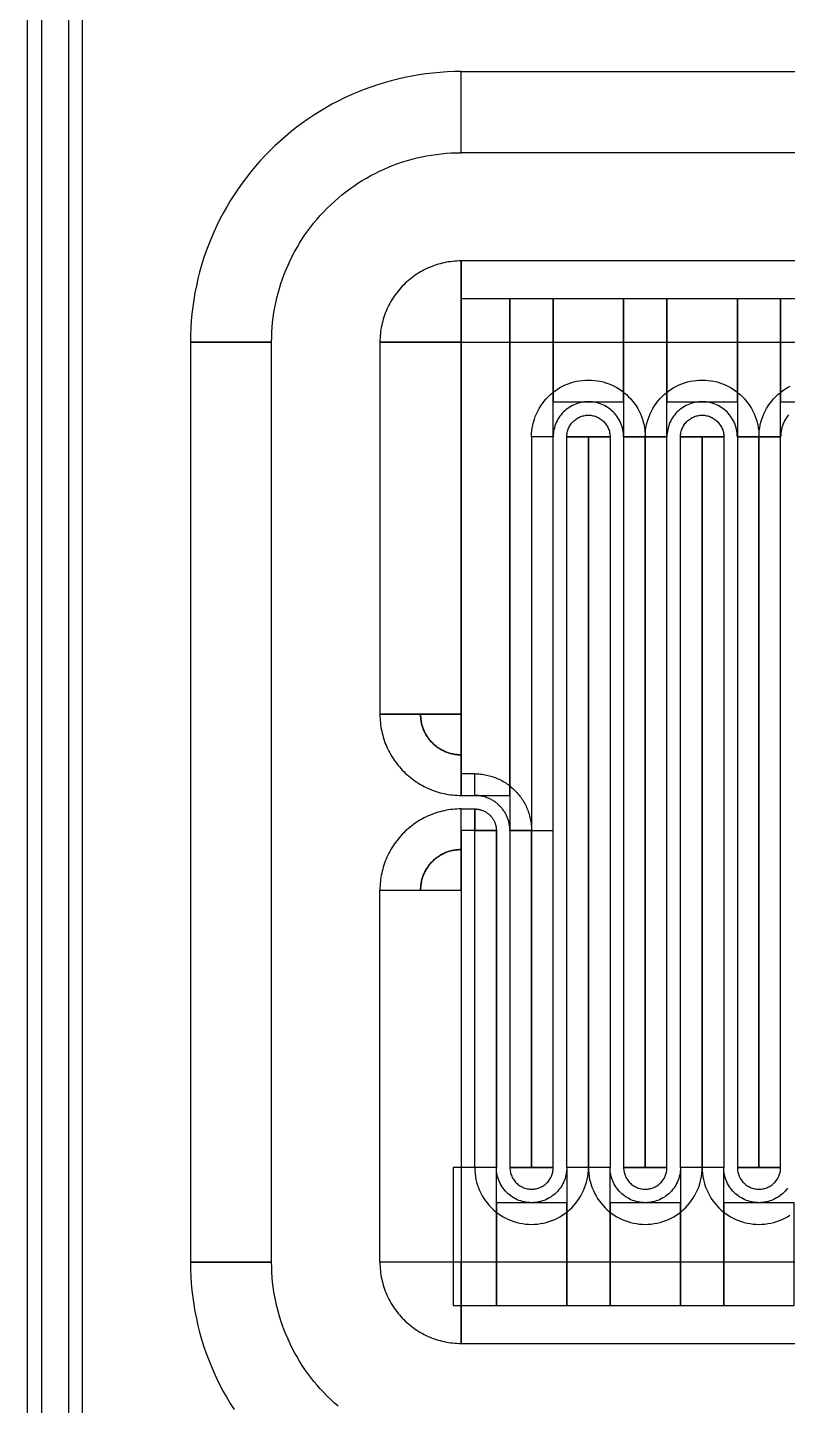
# Model space of a CAD drawing. Extents: x -21939 to 21943, y -23600 to 16600.
# Drawn here: x -14010 to -13730, y 5427 to 5936 of the extents above; entities that cross this region are included whole.
import ezdxf

# ---------------------------------------------------------------- set-up
doc = ezdxf.new("R2010")
doc.units = 0

# ---------------------------------------------------------------- blocks, each defined once
blk = doc.blocks.new('QTUNE1')
for points in [[(3295, 5400), (3295, 1200), (3289.86, 1200), (3289.86, 5400), (3295, 5400)], [(3305, 5400), (3305, 1200), (3310.14, 1200), (3310.14, 5400), (3305, 5400)], [(3450, 2220), (3447.38, 2219.97), (3444.77, 2219.86), (3442.15, 2219.69), (3439.55, 2219.45), (3436.95, 2219.14), (3434.36, 2218.77), (3431.78, 2218.33), (3429.21, 2217.81), (3426.66, 2217.24), (3424.12, 2216.59), (3421.6, 2215.88), (3419.1, 2215.11), (3416.62, 2214.26), (3414.16, 2213.36), (3411.73, 2212.39), (3409.33, 2211.35), (3406.95, 2210.26), (3404.6, 2209.1), (3402.28, 2207.88), (3400, 2206.6), (3397.75, 2205.26), (3395.54, 2203.87), (3393.36, 2202.41), (3391.22, 2200.9), (3389.12, 2199.34), (3387.07, 2197.71), (3385.06, 2196.04), (3383.09, 2194.31), (3381.16, 2192.54), (3379.29, 2190.71), (3377.46, 2188.84), (3375.69, 2186.91), (3373.96, 2184.94), (3372.29, 2182.93), (3370.66, 2180.88), (3369.1, 2178.78), (3367.59, 2176.64), (3366.13, 2174.46), (3364.74, 2172.25), (3363.4, 2170), (3362.12, 2167.72), (3360.9, 2165.4), (3359.74, 2163.05), (3358.65, 2160.67), (3357.61, 2158.27), (3356.64, 2155.84), (3355.74, 2153.38), (3354.89, 2150.9), (3354.12, 2148.4), (3353.41, 2145.88), (3352.76, 2143.34), (3352.19, 2140.79), (3351.67, 2138.22), (3351.23, 2135.64), (3350.86, 2133.05), (3350.55, 2130.45), (3350.31, 2127.85), (3350.14, 2125.23), (3350.03, 2122.62), (3350, 2120), (3380, 2120), (3380.02, 2121.83), (3380.1, 2123.66), (3380.22, 2125.49), (3380.38, 2127.32), (3380.6, 2129.14), (3380.86, 2130.95), (3381.17, 2132.76), (3381.53, 2134.55), (3381.93, 2136.34), (3382.39, 2138.12), (3382.88, 2139.88), (3383.43, 2141.63), (3384.02, 2143.37), (3384.65, 2145.09), (3385.33, 2146.79), (3386.05, 2148.47), (3386.82, 2150.14), (3387.63, 2151.78), (3388.48, 2153.4), (3389.38, 2155), (3390.32, 2156.57), (3391.29, 2158.12), (3392.31, 2159.65), (3393.37, 2161.14), (3394.47, 2162.61), (3395.6, 2164.05), (3396.77, 2165.46), (3397.98, 2166.84), (3399.22, 2168.18), (3400.5, 2169.5), (3401.82, 2170.78), (3403.16, 2172.02), (3404.54, 2173.23), (3405.95, 2174.4), (3407.39, 2175.53), (3408.86, 2176.63), (3410.35, 2177.69), (3411.88, 2178.71), (3413.43, 2179.68), (3415, 2180.62), (3416.6, 2181.52), (3418.22, 2182.37), (3419.86, 2183.18), (3421.53, 2183.95), (3423.21, 2184.67), (3424.91, 2185.35), (3426.63, 2185.98), (3428.37, 2186.57), (3430.12, 2187.12), (3431.88, 2187.61), (3433.66, 2188.07), (3435.45, 2188.47), (3437.24, 2188.83), (3439.05, 2189.14), (3440.86, 2189.4), (3442.68, 2189.62), (3444.51, 2189.78), (3446.34, 2189.9), (3448.17, 2189.98), (3450, 2190), (3450, 2220)], [(3788, 2190), (3450, 2190), (3450, 2220), (3788, 2220), (3788, 2190)], [(3450, 2150), (3449.21, 2149.99), (3448.43, 2149.96), (3447.65, 2149.91), (3446.86, 2149.84), (3446.08, 2149.74), (3445.31, 2149.63), (3444.53, 2149.5), (3443.76, 2149.34), (3443, 2149.17), (3442.24, 2148.98), (3441.48, 2148.76), (3440.73, 2148.53), (3439.99, 2148.28), (3439.25, 2148.01), (3438.52, 2147.72), (3437.8, 2147.41), (3437.08, 2147.08), (3436.38, 2146.73), (3435.69, 2146.36), (3435, 2145.98), (3434.33, 2145.58), (3433.66, 2145.16), (3433.01, 2144.72), (3432.37, 2144.27), (3431.74, 2143.8), (3431.12, 2143.31), (3430.52, 2142.81), (3429.93, 2142.29), (3429.35, 2141.76), (3428.79, 2141.21), (3428.24, 2140.65), (3427.71, 2140.07), (3427.19, 2139.48), (3426.69, 2138.88), (3426.2, 2138.26), (3425.73, 2137.63), (3425.28, 2136.99), (3424.84, 2136.34), (3424.42, 2135.67), (3424.02, 2135), (3423.64, 2134.31), (3423.27, 2133.62), (3422.92, 2132.92), (3422.59, 2132.2), (3422.28, 2131.48), (3421.99, 2130.75), (3421.72, 2130.01), (3421.47, 2129.27), (3421.24, 2128.52), (3421.02, 2127.76), (3420.83, 2127), (3420.66, 2126.24), (3420.5, 2125.47), (3420.37, 2124.69), (3420.26, 2123.92), (3420.16, 2123.14), (3420.09, 2122.35), (3420.04, 2121.57), (3420.01, 2120.79), (3420, 2120), (3450, 2120), (3450, 2120), (3450, 2120), (3450, 2120), (3450, 2120), (3450, 2120), (3450, 2120), (3450, 2120), (3450, 2120), (3450, 2120), (3450, 2120), (3450, 2120), (3450, 2120), (3450, 2120), (3450, 2120), (3450, 2120), (3450, 2120), (3450, 2120), (3450, 2120), (3450, 2120), (3450, 2120), (3450, 2120), (3450, 2120), (3450, 2120), (3450, 2120), (3450, 2120), (3450, 2120), (3450, 2120), (3450, 2120), (3450, 2120), (3450, 2120), (3450, 2120), (3450, 2120), (3450, 2120), (3450, 2120), (3450, 2120), (3450, 2120), (3450, 2120), (3450, 2120), (3450, 2120), (3450, 2120), (3450, 2120), (3450, 2120), (3450, 2120), (3450, 2120), (3450, 2120), (3450, 2120), (3450, 2120), (3450, 2120), (3450, 2120), (3450, 2120), (3450, 2120), (3450, 2120), (3450, 2120), (3450, 2120), (3450, 2120), (3450, 2120), (3450, 2120), (3450, 2120), (3450, 2120), (3450, 2120), (3450, 2150)], [(3788, 2150), (3450, 2150), (3450, 2120), (3788, 2120), (3788, 2150)], [(3468, 1952.5), (3468, 2136), (3450, 2136), (3450, 1952.5), (3468, 1952.5)], [(3484, 1939.5), (3484, 2136), (3468, 2136), (3468, 1939.5), (3484, 1939.5)], [(3484, 2098), (3510, 2098), (3510, 2136), (3484, 2136), (3484, 2098)], [(3510, 2085), (3526, 2085), (3526, 2136), (3510, 2136), (3510, 2085)], [(3526, 2098), (3552, 2098), (3552, 2136), (3526, 2136), (3526, 2098)], [(3552, 2085), (3568, 2085), (3568, 2136), (3552, 2136), (3552, 2085)], [(3568, 2098), (3594, 2098), (3594, 2136), (3568, 2136), (3568, 2098)], [(3350, 2120), (3350, 1780), (3380, 1780), (3380, 2120), (3350, 2120)], [(3420, 1982.5), (3450, 1982.5), (3450, 2120), (3420, 2120), (3420, 1982.5)], [(3476, 2085), (3476.03, 2086.1), (3476.12, 2087.2), (3476.26, 2088.29), (3476.46, 2089.37), (3476.72, 2090.44), (3477.03, 2091.49), (3477.39, 2092.53), (3477.82, 2093.54), (3478.29, 2094.53), (3478.81, 2095.5), (3479.39, 2096.44), (3480.01, 2097.34), (3480.68, 2098.22), (3481.39, 2099.05), (3482.15, 2099.85), (3482.95, 2100.61), (3483.78, 2101.32), (3484.66, 2101.99), (3485.56, 2102.61), (3486.5, 2103.19), (3487.47, 2103.71), (3488.46, 2104.18), (3489.47, 2104.61), (3490.51, 2104.97), (3491.56, 2105.28), (3492.63, 2105.54), (3493.71, 2105.74), (3494.8, 2105.88), (3495.9, 2105.97), (3497, 2106), (3498.1, 2105.97), (3499.2, 2105.88), (3500.29, 2105.74), (3501.37, 2105.54), (3502.44, 2105.28), (3503.49, 2104.97), (3504.53, 2104.61), (3505.54, 2104.18), (3506.53, 2103.71), (3507.5, 2103.19), (3508.44, 2102.61), (3509.34, 2101.99), (3510.22, 2101.32), (3511.05, 2100.61), (3511.85, 2099.85), (3512.61, 2099.05), (3513.32, 2098.22), (3513.99, 2097.34), (3514.61, 2096.44), (3515.19, 2095.5), (3515.71, 2094.53), (3516.18, 2093.54), (3516.61, 2092.53), (3516.97, 2091.49), (3517.28, 2090.44), (3517.54, 2089.37), (3517.74, 2088.29), (3517.88, 2087.2), (3517.97, 2086.1), (3518, 2085), (3510, 2085), (3509.98, 2085.68), (3509.93, 2086.36), (3509.84, 2087.03), (3509.72, 2087.7), (3509.56, 2088.36), (3509.36, 2089.02), (3509.14, 2089.66), (3508.88, 2090.29), (3508.58, 2090.9), (3508.26, 2091.5), (3507.9, 2092.08), (3507.52, 2092.64), (3507.1, 2093.18), (3506.66, 2093.7), (3506.19, 2094.19), (3505.7, 2094.66), (3505.18, 2095.1), (3504.64, 2095.52), (3504.08, 2095.9), (3503.5, 2096.26), (3502.9, 2096.58), (3502.29, 2096.88), (3501.66, 2097.14), (3501.02, 2097.36), (3500.36, 2097.56), (3499.7, 2097.72), (3499.03, 2097.84), (3498.36, 2097.93), (3497.68, 2097.98), (3497, 2098), (3496.32, 2097.98), (3495.64, 2097.93), (3494.97, 2097.84), (3494.3, 2097.72), (3493.64, 2097.56), (3492.98, 2097.36), (3492.34, 2097.14), (3491.71, 2096.88), (3491.1, 2096.58), (3490.5, 2096.26), (3489.92, 2095.9), (3489.36, 2095.52), (3488.82, 2095.1), (3488.3, 2094.66), (3487.81, 2094.19), (3487.34, 2093.7), (3486.9, 2093.18), (3486.48, 2092.64), (3486.1, 2092.08), (3485.74, 2091.5), (3485.42, 2090.9), (3485.12, 2090.29), (3484.86, 2089.66), (3484.64, 2089.02), (3484.44, 2088.36), (3484.28, 2087.7), (3484.16, 2087.03), (3484.07, 2086.36), (3484.02, 2085.68), (3484, 2085), (3476, 2085)], [(3518, 2085), (3518.03, 2086.1), (3518.12, 2087.2), (3518.26, 2088.29), (3518.46, 2089.37), (3518.72, 2090.44), (3519.03, 2091.49), (3519.39, 2092.53), (3519.82, 2093.54), (3520.29, 2094.53), (3520.81, 2095.5), (3521.39, 2096.44), (3522.01, 2097.34), (3522.68, 2098.22), (3523.39, 2099.05), (3524.15, 2099.85), (3524.95, 2100.61), (3525.78, 2101.32), (3526.66, 2101.99), (3527.56, 2102.61), (3528.5, 2103.19), (3529.47, 2103.71), (3530.46, 2104.18), (3531.47, 2104.61), (3532.51, 2104.97), (3533.56, 2105.28), (3534.63, 2105.54), (3535.71, 2105.74), (3536.8, 2105.88), (3537.9, 2105.97), (3539, 2106), (3540.1, 2105.97), (3541.2, 2105.88), (3542.29, 2105.74), (3543.37, 2105.54), (3544.44, 2105.28), (3545.49, 2104.97), (3546.53, 2104.61), (3547.54, 2104.18), (3548.53, 2103.71), (3549.5, 2103.19), (3550.44, 2102.61), (3551.34, 2101.99), (3552.22, 2101.32), (3553.05, 2100.61), (3553.85, 2099.85), (3554.61, 2099.05), (3555.32, 2098.22), (3555.99, 2097.34), (3556.61, 2096.44), (3557.19, 2095.5), (3557.71, 2094.53), (3558.18, 2093.54), (3558.61, 2092.53), (3558.97, 2091.49), (3559.28, 2090.44), (3559.54, 2089.37), (3559.74, 2088.29), (3559.88, 2087.2), (3559.97, 2086.1), (3560, 2085), (3552, 2085), (3551.98, 2085.68), (3551.93, 2086.36), (3551.84, 2087.03), (3551.72, 2087.7), (3551.56, 2088.36), (3551.36, 2089.02), (3551.14, 2089.66), (3550.88, 2090.29), (3550.58, 2090.9), (3550.26, 2091.5), (3549.9, 2092.08), (3549.52, 2092.64), (3549.1, 2093.18), (3548.66, 2093.7), (3548.19, 2094.19), (3547.7, 2094.66), (3547.18, 2095.1), (3546.64, 2095.52), (3546.08, 2095.9), (3545.5, 2096.26), (3544.9, 2096.58), (3544.29, 2096.88), (3543.66, 2097.14), (3543.02, 2097.36), (3542.36, 2097.56), (3541.7, 2097.72), (3541.03, 2097.84), (3540.36, 2097.93), (3539.68, 2097.98), (3539, 2098), (3538.32, 2097.98), (3537.64, 2097.93), (3536.97, 2097.84), (3536.3, 2097.72), (3535.64, 2097.56), (3534.98, 2097.36), (3534.34, 2097.14), (3533.71, 2096.88), (3533.1, 2096.58), (3532.5, 2096.26), (3531.92, 2095.9), (3531.36, 2095.52), (3530.82, 2095.1), (3530.3, 2094.66), (3529.81, 2094.19), (3529.34, 2093.7), (3528.9, 2093.18), (3528.48, 2092.64), (3528.1, 2092.08), (3527.74, 2091.5), (3527.42, 2090.9), (3527.12, 2090.29), (3526.86, 2089.66), (3526.64, 2089.02), (3526.44, 2088.36), (3526.28, 2087.7), (3526.16, 2087.03), (3526.07, 2086.36), (3526.02, 2085.68), (3526, 2085), (3518, 2085)], [(3560, 2085), (3560.03, 2086.1), (3560.12, 2087.2), (3560.26, 2088.29), (3560.46, 2089.37), (3560.72, 2090.44), (3561.03, 2091.49), (3561.39, 2092.53), (3561.82, 2093.54), (3562.29, 2094.53), (3562.81, 2095.5), (3563.39, 2096.44), (3564.01, 2097.34), (3564.68, 2098.22), (3565.39, 2099.05), (3566.15, 2099.85), (3566.95, 2100.61), (3567.78, 2101.32), (3568.66, 2101.99), (3569.56, 2102.61), (3570.5, 2103.19), (3571.47, 2103.71)], [(3570.9, 2093.18), (3570.48, 2092.64), (3570.1, 2092.08), (3569.74, 2091.5), (3569.42, 2090.9), (3569.12, 2090.29), (3568.86, 2089.66), (3568.64, 2089.02), (3568.44, 2088.36), (3568.28, 2087.7), (3568.16, 2087.03), (3568.07, 2086.36), (3568.02, 2085.68), (3568, 2085), (3560, 2085)], [(3489, 2085), (3489.01, 2085.42), (3489.04, 2085.84), (3489.1, 2086.25), (3489.17, 2086.66), (3489.27, 2087.07), (3489.39, 2087.47), (3489.53, 2087.87), (3489.69, 2088.25), (3489.87, 2088.63), (3490.07, 2089), (3490.29, 2089.36), (3490.53, 2089.7), (3490.78, 2090.03), (3491.05, 2090.35), (3491.34, 2090.66), (3491.65, 2090.95), (3491.97, 2091.22), (3492.3, 2091.47), (3492.64, 2091.71), (3493, 2091.93), (3493.37, 2092.13), (3493.75, 2092.31), (3494.13, 2092.47), (3494.53, 2092.61), (3494.93, 2092.73), (3495.34, 2092.83), (3495.75, 2092.9), (3496.16, 2092.96), (3496.58, 2092.99), (3497, 2093), (3497.42, 2092.99), (3497.84, 2092.96), (3498.25, 2092.9), (3498.66, 2092.83), (3499.07, 2092.73), (3499.47, 2092.61), (3499.87, 2092.47), (3500.25, 2092.31), (3500.63, 2092.13), (3501, 2091.93), (3501.36, 2091.71), (3501.7, 2091.47), (3502.03, 2091.22), (3502.35, 2090.95), (3502.66, 2090.66), (3502.95, 2090.35), (3503.22, 2090.03), (3503.47, 2089.7), (3503.71, 2089.36), (3503.93, 2089), (3504.13, 2088.63), (3504.31, 2088.25), (3504.47, 2087.87), (3504.61, 2087.47), (3504.73, 2087.07), (3504.83, 2086.66), (3504.9, 2086.25), (3504.96, 2085.84), (3504.99, 2085.42), (3505, 2085), (3497, 2085), (3497, 2085), (3497, 2085), (3497, 2085), (3497, 2085), (3497, 2085), (3497, 2085), (3497, 2085), (3497, 2085), (3497, 2085), (3497, 2085), (3497, 2085), (3497, 2085), (3497, 2085), (3497, 2085), (3497, 2085), (3497, 2085), (3497, 2085), (3497, 2085), (3497, 2085), (3497, 2085), (3497, 2085), (3497, 2085), (3497, 2085), (3497, 2085), (3497, 2085), (3497, 2085), (3497, 2085), (3497, 2085), (3497, 2085), (3497, 2085), (3497, 2085), (3497, 2085), (3497, 2085), (3497, 2085), (3497, 2085), (3497, 2085), (3497, 2085), (3497, 2085), (3497, 2085), (3497, 2085), (3497, 2085), (3497, 2085), (3497, 2085), (3497, 2085), (3497, 2085), (3497, 2085), (3497, 2085), (3497, 2085), (3497, 2085), (3497, 2085), (3497, 2085), (3497, 2085), (3497, 2085), (3497, 2085), (3497, 2085), (3497, 2085), (3497, 2085), (3497, 2085), (3497, 2085), (3497, 2085), (3489, 2085)], [(3531, 2085), (3531.01, 2085.42), (3531.04, 2085.84), (3531.1, 2086.25), (3531.17, 2086.66), (3531.27, 2087.07), (3531.39, 2087.47), (3531.53, 2087.87), (3531.69, 2088.25), (3531.87, 2088.63), (3532.07, 2089), (3532.29, 2089.36), (3532.53, 2089.7), (3532.78, 2090.03), (3533.05, 2090.35), (3533.34, 2090.66), (3533.65, 2090.95), (3533.97, 2091.22), (3534.3, 2091.47), (3534.64, 2091.71), (3535, 2091.93), (3535.37, 2092.13), (3535.75, 2092.31), (3536.13, 2092.47), (3536.53, 2092.61), (3536.93, 2092.73), (3537.34, 2092.83), (3537.75, 2092.9), (3538.16, 2092.96), (3538.58, 2092.99), (3539, 2093), (3539.42, 2092.99), (3539.84, 2092.96), (3540.25, 2092.9), (3540.66, 2092.83), (3541.07, 2092.73), (3541.47, 2092.61), (3541.87, 2092.47), (3542.25, 2092.31), (3542.63, 2092.13), (3543, 2091.93), (3543.36, 2091.71), (3543.7, 2091.47), (3544.03, 2091.22), (3544.35, 2090.95), (3544.66, 2090.66), (3544.95, 2090.35), (3545.22, 2090.03), (3545.47, 2089.7), (3545.71, 2089.36), (3545.93, 2089), (3546.13, 2088.63), (3546.31, 2088.25), (3546.47, 2087.87), (3546.61, 2087.47), (3546.73, 2087.07), (3546.83, 2086.66), (3546.9, 2086.25), (3546.96, 2085.84), (3546.99, 2085.42), (3547, 2085), (3539, 2085), (3539, 2085), (3539, 2085), (3539, 2085), (3539, 2085), (3539, 2085), (3539, 2085), (3539, 2085), (3539, 2085), (3539, 2085), (3539, 2085), (3539, 2085), (3539, 2085), (3539, 2085), (3539, 2085), (3539, 2085), (3539, 2085), (3539, 2085), (3539, 2085), (3539, 2085), (3539, 2085), (3539, 2085), (3539, 2085), (3539, 2085), (3539, 2085), (3539, 2085), (3539, 2085), (3539, 2085), (3539, 2085), (3539, 2085), (3539, 2085), (3539, 2085), (3539, 2085), (3539, 2085), (3539, 2085), (3539, 2085), (3539, 2085), (3539, 2085), (3539, 2085), (3539, 2085), (3539, 2085), (3539, 2085), (3539, 2085), (3539, 2085), (3539, 2085), (3539, 2085), (3539, 2085), (3539, 2085), (3539, 2085), (3539, 2085), (3539, 2085), (3539, 2085), (3539, 2085), (3539, 2085), (3539, 2085), (3539, 2085), (3539, 2085), (3539, 2085), (3539, 2085), (3539, 2085), (3539, 2085), (3531, 2085)], [(3484, 1815), (3484, 2085), (3476, 2085), (3476, 1815), (3484, 1815)], [(3489, 1815), (3489, 2085), (3497, 2085), (3497, 1815), (3489, 1815)], [(3505, 2085), (3505, 1815), (3497, 1815), (3497, 2085), (3505, 2085)], [(3510, 2085), (3510, 1815), (3518, 1815), (3518, 2085), (3510, 2085)], [(3526, 1815), (3526, 2085), (3518, 2085), (3518, 1815), (3526, 1815)], [(3531, 1815), (3531, 2085), (3539, 2085), (3539, 1815), (3531, 1815)], [(3547, 2085), (3547, 1815), (3539, 1815), (3539, 2085), (3547, 2085)], [(3552, 2085), (3552, 1815), (3560, 1815), (3560, 2085), (3552, 2085)], [(3568, 1815), (3568, 2085), (3560, 2085), (3560, 1815), (3568, 1815)], [(3420, 1982.5), (3420.01, 1981.71), (3420.04, 1980.93), (3420.09, 1980.15), (3420.16, 1979.36), (3420.26, 1978.58), (3420.37, 1977.81), (3420.5, 1977.03), (3420.66, 1976.26), (3420.83, 1975.5), (3421.02, 1974.74), (3421.24, 1973.98), (3421.47, 1973.23), (3421.72, 1972.49), (3421.99, 1971.75), (3422.28, 1971.02), (3422.59, 1970.3), (3422.92, 1969.58), (3423.27, 1968.88), (3423.64, 1968.19), (3424.02, 1967.5), (3424.42, 1966.83), (3424.84, 1966.16), (3425.28, 1965.51), (3425.73, 1964.87), (3426.2, 1964.24), (3426.69, 1963.62), (3427.19, 1963.02), (3427.71, 1962.43), (3428.24, 1961.85), (3428.79, 1961.29), (3429.35, 1960.74), (3429.93, 1960.21), (3430.52, 1959.69), (3431.12, 1959.19), (3431.74, 1958.7), (3432.37, 1958.23), (3433.01, 1957.78), (3433.66, 1957.34), (3434.33, 1956.92), (3435, 1956.52), (3435.69, 1956.14), (3436.38, 1955.77), (3437.08, 1955.42), (3437.8, 1955.09), (3438.52, 1954.78), (3439.25, 1954.49), (3439.99, 1954.22), (3440.73, 1953.97), (3441.48, 1953.74), (3442.24, 1953.52), (3443, 1953.33), (3443.76, 1953.16), (3444.53, 1953), (3445.31, 1952.87), (3446.08, 1952.76), (3446.86, 1952.66), (3447.65, 1952.59), (3448.43, 1952.54), (3449.21, 1952.51), (3450, 1952.5), (3450, 1967.5), (3449.61, 1967.51), (3449.21, 1967.52), (3448.82, 1967.55), (3448.43, 1967.58), (3448.04, 1967.63), (3447.65, 1967.68), (3447.27, 1967.75), (3446.88, 1967.83), (3446.5, 1967.91), (3446.12, 1968.01), (3445.74, 1968.12), (3445.36, 1968.23), (3444.99, 1968.36), (3444.62, 1968.5), (3444.26, 1968.64), (3443.9, 1968.8), (3443.54, 1968.96), (3443.19, 1969.13), (3442.84, 1969.32), (3442.5, 1969.51), (3442.16, 1969.71), (3441.83, 1969.92), (3441.5, 1970.14), (3441.18, 1970.36), (3440.87, 1970.6), (3440.56, 1970.84), (3440.26, 1971.09), (3439.96, 1971.35), (3439.67, 1971.62), (3439.39, 1971.89), (3439.12, 1972.17), (3438.85, 1972.46), (3438.59, 1972.76), (3438.34, 1973.06), (3438.1, 1973.37), (3437.86, 1973.68), (3437.64, 1974), (3437.42, 1974.33), (3437.21, 1974.66), (3437.01, 1975), (3436.82, 1975.34), (3436.63, 1975.69), (3436.46, 1976.04), (3436.3, 1976.4), (3436.14, 1976.76), (3436, 1977.12), (3435.86, 1977.49), (3435.73, 1977.86), (3435.62, 1978.24), (3435.51, 1978.62), (3435.41, 1979), (3435.33, 1979.38), (3435.25, 1979.77), (3435.18, 1980.15), (3435.13, 1980.54), (3435.08, 1980.93), (3435.05, 1981.32), (3435.02, 1981.71), (3435.01, 1982.11), (3435, 1982.5), (3420, 1982.5)], [(3435, 1982.5), (3435.01, 1982.11), (3435.02, 1981.71), (3435.05, 1981.32), (3435.08, 1980.93), (3435.13, 1980.54), (3435.18, 1980.15), (3435.25, 1979.77), (3435.33, 1979.38), (3435.41, 1979), (3435.51, 1978.62), (3435.62, 1978.24), (3435.73, 1977.86), (3435.86, 1977.49), (3436, 1977.12), (3436.14, 1976.76), (3436.3, 1976.4), (3436.46, 1976.04), (3436.63, 1975.69), (3436.82, 1975.34), (3437.01, 1975), (3437.21, 1974.66), (3437.42, 1974.33), (3437.64, 1974), (3437.86, 1973.68), (3438.1, 1973.37), (3438.34, 1973.06), (3438.59, 1972.76), (3438.85, 1972.46), (3439.12, 1972.17), (3439.39, 1971.89), (3439.67, 1971.62), (3439.96, 1971.35), (3440.26, 1971.09), (3440.56, 1970.84), (3440.87, 1970.6), (3441.18, 1970.36), (3441.5, 1970.14), (3441.83, 1969.92), (3442.16, 1969.71), (3442.5, 1969.51), (3442.84, 1969.32), (3443.19, 1969.13), (3443.54, 1968.96), (3443.9, 1968.8), (3444.26, 1968.64), (3444.62, 1968.5), (3444.99, 1968.36), (3445.36, 1968.23), (3445.74, 1968.12), (3446.12, 1968.01), (3446.5, 1967.91), (3446.88, 1967.83), (3447.27, 1967.75), (3447.65, 1967.68), (3448.04, 1967.63), (3448.43, 1967.58), (3448.82, 1967.55), (3449.21, 1967.52), (3449.61, 1967.51), (3450, 1967.5), (3450, 1982.5), (3450, 1982.5), (3450, 1982.5), (3450, 1982.5), (3450, 1982.5), (3450, 1982.5), (3450, 1982.5), (3450, 1982.5), (3450, 1982.5), (3450, 1982.5), (3450, 1982.5), (3450, 1982.5), (3450, 1982.5), (3450, 1982.5), (3450, 1982.5), (3450, 1982.5), (3450, 1982.5), (3450, 1982.5), (3450, 1982.5), (3450, 1982.5), (3450, 1982.5), (3450, 1982.5), (3450, 1982.5), (3450, 1982.5), (3450, 1982.5), (3450, 1982.5), (3450, 1982.5), (3450, 1982.5), (3450, 1982.5), (3450, 1982.5), (3450, 1982.5), (3450, 1982.5), (3450, 1982.5), (3450, 1982.5), (3450, 1982.5), (3450, 1982.5), (3450, 1982.5), (3450, 1982.5), (3450, 1982.5), (3450, 1982.5), (3450, 1982.5), (3450, 1982.5), (3450, 1982.5), (3450, 1982.5), (3450, 1982.5), (3450, 1982.5), (3450, 1982.5), (3450, 1982.5), (3450, 1982.5), (3450, 1982.5), (3450, 1982.5), (3450, 1982.5), (3450, 1982.5), (3450, 1982.5), (3450, 1982.5), (3450, 1982.5), (3450, 1982.5), (3450, 1982.5), (3450, 1982.5), (3450, 1982.5), (3450, 1982.5), (3435, 1982.5)], [(3450, 1952.5), (3455, 1952.5), (3455, 1960.5), (3450, 1960.5), (3450, 1952.5)], [(3455, 1960.5), (3455.55, 1960.49), (3456.1, 1960.47), (3456.65, 1960.44), (3457.2, 1960.38), (3457.74, 1960.32), (3458.29, 1960.24), (3458.83, 1960.15), (3459.37, 1960.04), (3459.9, 1959.92), (3460.44, 1959.78), (3460.96, 1959.64), (3461.49, 1959.47), (3462.01, 1959.3), (3462.53, 1959.11), (3463.04, 1958.9), (3463.54, 1958.68), (3464.04, 1958.45), (3464.53, 1958.21), (3465.02, 1957.96), (3465.5, 1957.69), (3465.97, 1957.41), (3466.44, 1957.11), (3466.89, 1956.81), (3467.34, 1956.49), (3467.78, 1956.16), (3468.22, 1955.82), (3468.64, 1955.47), (3469.05, 1955.11), (3469.46, 1954.73), (3469.85, 1954.35), (3470.23, 1953.96), (3470.61, 1953.55), (3470.97, 1953.14), (3471.32, 1952.72), (3471.66, 1952.28), (3471.99, 1951.84), (3472.31, 1951.39), (3472.61, 1950.94), (3472.91, 1950.47), (3473.19, 1950), (3473.46, 1949.52), (3473.71, 1949.03), (3473.95, 1948.54), (3474.18, 1948.04), (3474.4, 1947.54), (3474.61, 1947.03), (3474.8, 1946.51), (3474.97, 1945.99), (3475.14, 1945.46), (3475.28, 1944.94), (3475.42, 1944.4), (3475.54, 1943.87), (3475.65, 1943.33), (3475.74, 1942.79), (3475.82, 1942.24), (3475.88, 1941.7), (3475.94, 1941.15), (3475.97, 1940.6), (3475.99, 1940.05), (3476, 1939.5), (3468, 1939.5), (3468, 1939.84), (3467.98, 1940.18), (3467.96, 1940.52), (3467.93, 1940.86), (3467.89, 1941.2), (3467.84, 1941.53), (3467.78, 1941.87), (3467.72, 1942.2), (3467.64, 1942.53), (3467.56, 1942.86), (3467.46, 1943.19), (3467.36, 1943.52), (3467.25, 1943.84), (3467.14, 1944.16), (3467.01, 1944.47), (3466.88, 1944.79), (3466.73, 1945.1), (3466.58, 1945.4), (3466.42, 1945.7), (3466.26, 1946), (3466.08, 1946.29), (3465.9, 1946.58), (3465.71, 1946.86), (3465.52, 1947.14), (3465.31, 1947.41), (3465.1, 1947.68), (3464.89, 1947.94), (3464.66, 1948.2), (3464.43, 1948.45), (3464.19, 1948.69), (3463.95, 1948.93), (3463.7, 1949.16), (3463.44, 1949.39), (3463.18, 1949.6), (3462.91, 1949.81), (3462.64, 1950.02), (3462.36, 1950.21), (3462.08, 1950.4), (3461.79, 1950.58), (3461.5, 1950.76), (3461.2, 1950.92), (3460.9, 1951.08), (3460.6, 1951.23), (3460.29, 1951.38), (3459.97, 1951.51), (3459.66, 1951.64), (3459.34, 1951.75), (3459.02, 1951.86), (3458.69, 1951.96), (3458.36, 1952.06), (3458.03, 1952.14), (3457.7, 1952.22), (3457.37, 1952.28), (3457.03, 1952.34), (3456.7, 1952.39), (3456.36, 1952.43), (3456.02, 1952.46), (3455.68, 1952.48), (3455.34, 1952.5), (3455, 1952.5), (3455, 1960.5)], [(3450, 1947.5), (3449.21, 1947.49), (3448.43, 1947.46), (3447.65, 1947.41), (3446.86, 1947.34), (3446.08, 1947.24), (3445.31, 1947.13), (3444.53, 1947), (3443.76, 1946.84), (3443, 1946.67), (3442.24, 1946.48), (3441.48, 1946.26), (3440.73, 1946.03), (3439.99, 1945.78), (3439.25, 1945.51), (3438.52, 1945.22), (3437.8, 1944.91), (3437.08, 1944.58), (3436.38, 1944.23), (3435.69, 1943.86), (3435, 1943.48), (3434.33, 1943.08), (3433.66, 1942.66), (3433.01, 1942.22), (3432.37, 1941.77), (3431.74, 1941.3), (3431.12, 1940.81), (3430.52, 1940.31), (3429.93, 1939.79), (3429.35, 1939.26), (3428.79, 1938.71), (3428.24, 1938.15), (3427.71, 1937.57), (3427.19, 1936.98), (3426.69, 1936.38), (3426.2, 1935.76), (3425.73, 1935.13), (3425.28, 1934.49), (3424.84, 1933.84), (3424.42, 1933.17), (3424.02, 1932.5), (3423.64, 1931.81), (3423.27, 1931.12), (3422.92, 1930.42), (3422.59, 1929.7), (3422.28, 1928.98), (3421.99, 1928.25), (3421.72, 1927.51), (3421.47, 1926.77), (3421.24, 1926.02), (3421.02, 1925.26), (3420.83, 1924.5), (3420.66, 1923.74), (3420.5, 1922.97), (3420.37, 1922.19), (3420.26, 1921.42), (3420.16, 1920.64), (3420.09, 1919.85), (3420.04, 1919.07), (3420.01, 1918.29), (3420, 1917.5), (3435, 1917.5), (3435.01, 1917.89), (3435.02, 1918.29), (3435.05, 1918.68), (3435.08, 1919.07), (3435.13, 1919.46), (3435.18, 1919.85), (3435.25, 1920.23), (3435.33, 1920.62), (3435.41, 1921), (3435.51, 1921.38), (3435.62, 1921.76), (3435.73, 1922.14), (3435.86, 1922.51), (3436, 1922.88), (3436.14, 1923.24), (3436.3, 1923.6), (3436.46, 1923.96), (3436.63, 1924.31), (3436.82, 1924.66), (3437.01, 1925), (3437.21, 1925.34), (3437.42, 1925.67), (3437.64, 1926), (3437.86, 1926.32), (3438.1, 1926.63), (3438.34, 1926.94), (3438.59, 1927.24), (3438.85, 1927.54), (3439.12, 1927.83), (3439.39, 1928.11), (3439.67, 1928.38), (3439.96, 1928.65), (3440.26, 1928.91), (3440.56, 1929.16), (3440.87, 1929.4), (3441.18, 1929.64), (3441.5, 1929.86), (3441.83, 1930.08), (3442.16, 1930.29), (3442.5, 1930.49), (3442.84, 1930.68), (3443.19, 1930.87), (3443.54, 1931.04), (3443.9, 1931.2), (3444.26, 1931.36), (3444.62, 1931.5), (3444.99, 1931.64), (3445.36, 1931.77), (3445.74, 1931.88), (3446.12, 1931.99), (3446.5, 1932.09), (3446.88, 1932.17), (3447.27, 1932.25), (3447.65, 1932.32), (3448.04, 1932.37), (3448.43, 1932.42), (3448.82, 1932.45), (3449.21, 1932.48), (3449.61, 1932.49), (3450, 1932.5), (3450, 1947.5)], [(3450, 1947.5), (3455, 1947.5), (3455, 1939.5), (3450, 1939.5), (3450, 1947.5)], [(3455, 1947.5), (3455.21, 1947.5), (3455.42, 1947.49), (3455.63, 1947.48), (3455.84, 1947.46), (3456.04, 1947.43), (3456.25, 1947.4), (3456.46, 1947.37), (3456.66, 1947.33), (3456.87, 1947.28), (3457.07, 1947.23), (3457.27, 1947.17), (3457.47, 1947.11), (3457.67, 1947.04), (3457.87, 1946.97), (3458.06, 1946.89), (3458.25, 1946.81), (3458.44, 1946.72), (3458.63, 1946.63), (3458.82, 1946.53), (3459, 1946.43), (3459.18, 1946.32), (3459.36, 1946.21), (3459.53, 1946.09), (3459.7, 1945.97), (3459.87, 1945.85), (3460.03, 1945.72), (3460.2, 1945.58), (3460.35, 1945.45), (3460.51, 1945.3), (3460.66, 1945.16), (3460.8, 1945.01), (3460.95, 1944.85), (3461.08, 1944.7), (3461.22, 1944.53), (3461.35, 1944.37), (3461.47, 1944.2), (3461.59, 1944.03), (3461.71, 1943.86), (3461.82, 1943.68), (3461.93, 1943.5), (3462.03, 1943.32), (3462.13, 1943.13), (3462.22, 1942.94), (3462.31, 1942.75), (3462.39, 1942.56), (3462.47, 1942.37), (3462.54, 1942.17), (3462.61, 1941.97), (3462.67, 1941.77), (3462.73, 1941.57), (3462.78, 1941.37), (3462.83, 1941.16), (3462.87, 1940.96), (3462.9, 1940.75), (3462.93, 1940.54), (3462.96, 1940.34), (3462.98, 1940.13), (3462.99, 1939.92), (3463, 1939.71), (3463, 1939.5), (3455, 1939.5), (3455, 1939.5), (3455, 1939.5), (3455, 1939.5), (3455, 1939.5), (3455, 1939.5), (3455, 1939.5), (3455, 1939.5), (3455, 1939.5), (3455, 1939.5), (3455, 1939.5), (3455, 1939.5), (3455, 1939.5), (3455, 1939.5), (3455, 1939.5), (3455, 1939.5), (3455, 1939.5), (3455, 1939.5), (3455, 1939.5), (3455, 1939.5), (3455, 1939.5), (3455, 1939.5), (3455, 1939.5), (3455, 1939.5), (3455, 1939.5), (3455, 1939.5), (3455, 1939.5), (3455, 1939.5), (3455, 1939.5), (3455, 1939.5), (3455, 1939.5), (3455, 1939.5), (3455, 1939.5), (3455, 1939.5), (3455, 1939.5), (3455, 1939.5), (3455, 1939.5), (3455, 1939.5), (3455, 1939.5), (3455, 1939.5), (3455, 1939.5), (3455, 1939.5), (3455, 1939.5), (3455, 1939.5), (3455, 1939.5), (3455, 1939.5), (3455, 1939.5), (3455, 1939.5), (3455, 1939.5), (3455, 1939.5), (3455, 1939.5), (3455, 1939.5), (3455, 1939.5), (3455, 1939.5), (3455, 1939.5), (3455, 1939.5), (3455, 1939.5), (3455, 1939.5), (3455, 1939.5), (3455, 1939.5), (3455, 1939.5), (3455, 1947.5)], [(3450, 1939.5), (3450, 1764), (3463, 1764), (3463, 1939.5), (3450, 1939.5)], [(3463, 1939.5), (3463, 1815), (3455, 1815), (3455, 1939.5), (3463, 1939.5)], [(3468, 1939.5), (3468, 1815), (3476, 1815), (3476, 1939.5), (3468, 1939.5)], [(3450, 1932.5), (3449.61, 1932.49), (3449.21, 1932.48), (3448.82, 1932.45), (3448.43, 1932.42), (3448.04, 1932.37), (3447.65, 1932.32), (3447.27, 1932.25), (3446.88, 1932.17), (3446.5, 1932.09), (3446.12, 1931.99), (3445.74, 1931.88), (3445.36, 1931.77), (3444.99, 1931.64), (3444.62, 1931.5), (3444.26, 1931.36), (3443.9, 1931.2), (3443.54, 1931.04), (3443.19, 1930.87), (3442.84, 1930.68), (3442.5, 1930.49), (3442.16, 1930.29), (3441.83, 1930.08), (3441.5, 1929.86), (3441.18, 1929.64), (3440.87, 1929.4), (3440.56, 1929.16), (3440.26, 1928.91), (3439.96, 1928.65), (3439.67, 1928.38), (3439.39, 1928.11), (3439.12, 1927.83), (3438.85, 1927.54), (3438.59, 1927.24), (3438.34, 1926.94), (3438.1, 1926.63), (3437.86, 1926.32), (3437.64, 1926), (3437.42, 1925.67), (3437.21, 1925.34), (3437.01, 1925), (3436.82, 1924.66), (3436.63, 1924.31), (3436.46, 1923.96), (3436.3, 1923.6), (3436.14, 1923.24), (3436, 1922.88), (3435.86, 1922.51), (3435.73, 1922.14), (3435.62, 1921.76), (3435.51, 1921.38), (3435.41, 1921), (3435.33, 1920.62), (3435.25, 1920.23), (3435.18, 1919.85), (3435.13, 1919.46), (3435.08, 1919.07), (3435.05, 1918.68), (3435.02, 1918.29), (3435.01, 1917.89), (3435, 1917.5), (3450, 1917.5), (3450, 1917.5), (3450, 1917.5), (3450, 1917.5), (3450, 1917.5), (3450, 1917.5), (3450, 1917.5), (3450, 1917.5), (3450, 1917.5), (3450, 1917.5), (3450, 1917.5), (3450, 1917.5), (3450, 1917.5), (3450, 1917.5), (3450, 1917.5), (3450, 1917.5), (3450, 1917.5), (3450, 1917.5), (3450, 1917.5), (3450, 1917.5), (3450, 1917.5), (3450, 1917.5), (3450, 1917.5), (3450, 1917.5), (3450, 1917.5), (3450, 1917.5), (3450, 1917.5), (3450, 1917.5), (3450, 1917.5), (3450, 1917.5), (3450, 1917.5), (3450, 1917.5), (3450, 1917.5), (3450, 1917.5), (3450, 1917.5), (3450, 1917.5), (3450, 1917.5), (3450, 1917.5), (3450, 1917.5), (3450, 1917.5), (3450, 1917.5), (3450, 1917.5), (3450, 1917.5), (3450, 1917.5), (3450, 1917.5), (3450, 1917.5), (3450, 1917.5), (3450, 1917.5), (3450, 1917.5), (3450, 1917.5), (3450, 1917.5), (3450, 1917.5), (3450, 1917.5), (3450, 1917.5), (3450, 1917.5), (3450, 1917.5), (3450, 1917.5), (3450, 1917.5), (3450, 1917.5), (3450, 1917.5), (3450, 1917.5), (3450, 1932.5)], [(3420, 1917.5), (3450, 1917.5), (3450, 1780), (3420, 1780), (3420, 1917.5)], [(3447, 1815), (3447, 1764), (3463, 1764), (3463, 1815), (3447, 1815)], [(3455, 1815), (3455.03, 1813.9), (3455.12, 1812.8), (3455.26, 1811.71), (3455.46, 1810.63), (3455.72, 1809.56), (3456.03, 1808.51), (3456.39, 1807.47), (3456.82, 1806.46), (3457.29, 1805.47), (3457.81, 1804.5), (3458.39, 1803.56), (3459.01, 1802.66), (3459.68, 1801.78), (3460.39, 1800.95), (3461.15, 1800.15), (3461.95, 1799.39), (3462.78, 1798.68), (3463.66, 1798.01), (3464.56, 1797.39), (3465.5, 1796.81), (3466.47, 1796.29), (3467.46, 1795.82), (3468.47, 1795.39), (3469.51, 1795.03), (3470.56, 1794.72), (3471.63, 1794.46), (3472.71, 1794.26), (3473.8, 1794.12), (3474.9, 1794.03), (3476, 1794), (3477.1, 1794.03), (3478.2, 1794.12), (3479.29, 1794.26), (3480.37, 1794.46), (3481.44, 1794.72), (3482.49, 1795.03), (3483.53, 1795.39), (3484.54, 1795.82), (3485.53, 1796.29), (3486.5, 1796.81), (3487.44, 1797.39), (3488.34, 1798.01), (3489.22, 1798.68), (3490.05, 1799.39), (3490.85, 1800.15), (3491.61, 1800.95), (3492.32, 1801.78), (3492.99, 1802.66), (3493.61, 1803.56), (3494.19, 1804.5), (3494.71, 1805.47), (3495.18, 1806.46), (3495.61, 1807.47), (3495.97, 1808.51), (3496.28, 1809.56), (3496.54, 1810.63), (3496.74, 1811.71), (3496.88, 1812.8), (3496.97, 1813.9), (3497, 1815), (3489, 1815), (3488.98, 1814.32), (3488.93, 1813.64), (3488.84, 1812.97), (3488.72, 1812.3), (3488.56, 1811.64), (3488.36, 1810.98), (3488.14, 1810.34), (3487.88, 1809.71), (3487.58, 1809.1), (3487.26, 1808.5), (3486.9, 1807.92), (3486.52, 1807.36), (3486.1, 1806.82), (3485.66, 1806.3), (3485.19, 1805.81), (3484.7, 1805.34), (3484.18, 1804.9), (3483.64, 1804.48), (3483.08, 1804.1), (3482.5, 1803.74), (3481.9, 1803.42), (3481.29, 1803.12), (3480.66, 1802.86), (3480.02, 1802.64), (3479.36, 1802.44), (3478.7, 1802.28), (3478.03, 1802.16), (3477.36, 1802.07), (3476.68, 1802.02), (3476, 1802), (3475.32, 1802.02), (3474.64, 1802.07), (3473.97, 1802.16), (3473.3, 1802.28), (3472.64, 1802.44), (3471.98, 1802.64), (3471.34, 1802.86), (3470.71, 1803.12), (3470.1, 1803.42), (3469.5, 1803.74), (3468.92, 1804.1), (3468.36, 1804.48), (3467.82, 1804.9), (3467.3, 1805.34), (3466.81, 1805.81), (3466.34, 1806.3), (3465.9, 1806.82), (3465.48, 1807.36), (3465.1, 1807.92), (3464.74, 1808.5), (3464.42, 1809.1), (3464.12, 1809.71), (3463.86, 1810.34), (3463.64, 1810.98), (3463.44, 1811.64), (3463.28, 1812.3), (3463.16, 1812.97), (3463.07, 1813.64), (3463.02, 1814.32), (3463, 1815), (3455, 1815)], [(3468, 1815), (3468.01, 1814.58), (3468.04, 1814.16), (3468.1, 1813.75), (3468.17, 1813.34), (3468.27, 1812.93), (3468.39, 1812.53), (3468.53, 1812.13), (3468.69, 1811.75), (3468.87, 1811.37), (3469.07, 1811), (3469.29, 1810.64), (3469.53, 1810.3), (3469.78, 1809.97), (3470.05, 1809.65), (3470.34, 1809.34), (3470.65, 1809.05), (3470.97, 1808.78), (3471.3, 1808.53), (3471.64, 1808.29), (3472, 1808.07), (3472.37, 1807.87), (3472.75, 1807.69), (3473.13, 1807.53), (3473.53, 1807.39), (3473.93, 1807.27), (3474.34, 1807.17), (3474.75, 1807.1), (3475.16, 1807.04), (3475.58, 1807.01), (3476, 1807), (3476.42, 1807.01), (3476.84, 1807.04), (3477.25, 1807.1), (3477.66, 1807.17), (3478.07, 1807.27), (3478.47, 1807.39), (3478.87, 1807.53), (3479.25, 1807.69), (3479.63, 1807.87), (3480, 1808.07), (3480.36, 1808.29), (3480.7, 1808.53), (3481.03, 1808.78), (3481.35, 1809.05), (3481.66, 1809.34), (3481.95, 1809.65), (3482.22, 1809.97), (3482.47, 1810.3), (3482.71, 1810.64), (3482.93, 1811), (3483.13, 1811.37), (3483.31, 1811.75), (3483.47, 1812.13), (3483.61, 1812.53), (3483.73, 1812.93), (3483.83, 1813.34), (3483.9, 1813.75), (3483.96, 1814.16), (3483.99, 1814.58), (3484, 1815), (3476, 1815), (3476, 1815), (3476, 1815), (3476, 1815), (3476, 1815), (3476, 1815), (3476, 1815), (3476, 1815), (3476, 1815), (3476, 1815), (3476, 1815), (3476, 1815), (3476, 1815), (3476, 1815), (3476, 1815), (3476, 1815), (3476, 1815), (3476, 1815), (3476, 1815), (3476, 1815), (3476, 1815), (3476, 1815), (3476, 1815), (3476, 1815), (3476, 1815), (3476, 1815), (3476, 1815), (3476, 1815), (3476, 1815), (3476, 1815), (3476, 1815), (3476, 1815), (3476, 1815), (3476, 1815), (3476, 1815), (3476, 1815), (3476, 1815), (3476, 1815), (3476, 1815), (3476, 1815), (3476, 1815), (3476, 1815), (3476, 1815), (3476, 1815), (3476, 1815), (3476, 1815), (3476, 1815), (3476, 1815), (3476, 1815), (3476, 1815), (3476, 1815), (3476, 1815), (3476, 1815), (3476, 1815), (3476, 1815), (3476, 1815), (3476, 1815), (3476, 1815), (3476, 1815), (3476, 1815), (3476, 1815), (3468, 1815)], [(3489, 1815), (3489, 1764), (3505, 1764), (3505, 1815), (3489, 1815)], [(3497, 1815), (3497.03, 1813.9), (3497.12, 1812.8), (3497.26, 1811.71), (3497.46, 1810.63), (3497.72, 1809.56), (3498.03, 1808.51), (3498.39, 1807.47), (3498.82, 1806.46), (3499.29, 1805.47), (3499.81, 1804.5), (3500.39, 1803.56), (3501.01, 1802.66), (3501.68, 1801.78), (3502.39, 1800.95), (3503.15, 1800.15), (3503.95, 1799.39), (3504.78, 1798.68), (3505.66, 1798.01), (3506.56, 1797.39), (3507.5, 1796.81), (3508.47, 1796.29), (3509.46, 1795.82), (3510.47, 1795.39), (3511.51, 1795.03), (3512.56, 1794.72), (3513.63, 1794.46), (3514.71, 1794.26), (3515.8, 1794.12), (3516.9, 1794.03), (3518, 1794), (3519.1, 1794.03), (3520.2, 1794.12), (3521.29, 1794.26), (3522.37, 1794.46), (3523.44, 1794.72), (3524.49, 1795.03), (3525.53, 1795.39), (3526.54, 1795.82), (3527.53, 1796.29), (3528.5, 1796.81), (3529.44, 1797.39), (3530.34, 1798.01), (3531.22, 1798.68), (3532.05, 1799.39), (3532.85, 1800.15), (3533.61, 1800.95), (3534.32, 1801.78), (3534.99, 1802.66), (3535.61, 1803.56), (3536.19, 1804.5), (3536.71, 1805.47), (3537.18, 1806.46), (3537.61, 1807.47), (3537.97, 1808.51), (3538.28, 1809.56), (3538.54, 1810.63), (3538.74, 1811.71), (3538.88, 1812.8), (3538.97, 1813.9), (3539, 1815), (3531, 1815), (3530.98, 1814.32), (3530.93, 1813.64), (3530.84, 1812.97), (3530.72, 1812.3), (3530.56, 1811.64), (3530.36, 1810.98), (3530.14, 1810.34), (3529.88, 1809.71), (3529.58, 1809.1), (3529.26, 1808.5), (3528.9, 1807.92), (3528.52, 1807.36), (3528.1, 1806.82), (3527.66, 1806.3), (3527.19, 1805.81), (3526.7, 1805.34), (3526.18, 1804.9), (3525.64, 1804.48), (3525.08, 1804.1), (3524.5, 1803.74), (3523.9, 1803.42), (3523.29, 1803.12), (3522.66, 1802.86), (3522.02, 1802.64), (3521.36, 1802.44), (3520.7, 1802.28), (3520.03, 1802.16), (3519.36, 1802.07), (3518.68, 1802.02), (3518, 1802), (3517.32, 1802.02), (3516.64, 1802.07), (3515.97, 1802.16), (3515.3, 1802.28), (3514.64, 1802.44), (3513.98, 1802.64), (3513.34, 1802.86), (3512.71, 1803.12), (3512.1, 1803.42), (3511.5, 1803.74), (3510.92, 1804.1), (3510.36, 1804.48), (3509.82, 1804.9), (3509.3, 1805.34), (3508.81, 1805.81), (3508.34, 1806.3), (3507.9, 1806.82), (3507.48, 1807.36), (3507.1, 1807.92), (3506.74, 1808.5), (3506.42, 1809.1), (3506.12, 1809.71), (3505.86, 1810.34), (3505.64, 1810.98), (3505.44, 1811.64), (3505.28, 1812.3), (3505.16, 1812.97), (3505.07, 1813.64), (3505.02, 1814.32), (3505, 1815), (3497, 1815)], [(3510, 1815), (3510.01, 1814.58), (3510.04, 1814.16), (3510.1, 1813.75), (3510.17, 1813.34), (3510.27, 1812.93), (3510.39, 1812.53), (3510.53, 1812.13), (3510.69, 1811.75), (3510.87, 1811.37), (3511.07, 1811), (3511.29, 1810.64), (3511.53, 1810.3), (3511.78, 1809.97), (3512.05, 1809.65), (3512.34, 1809.34), (3512.65, 1809.05), (3512.97, 1808.78), (3513.3, 1808.53), (3513.64, 1808.29), (3514, 1808.07), (3514.37, 1807.87), (3514.75, 1807.69), (3515.13, 1807.53), (3515.53, 1807.39), (3515.93, 1807.27), (3516.34, 1807.17), (3516.75, 1807.1), (3517.16, 1807.04), (3517.58, 1807.01), (3518, 1807), (3518.42, 1807.01), (3518.84, 1807.04), (3519.25, 1807.1), (3519.66, 1807.17), (3520.07, 1807.27), (3520.47, 1807.39), (3520.87, 1807.53), (3521.25, 1807.69), (3521.63, 1807.87), (3522, 1808.07), (3522.36, 1808.29), (3522.7, 1808.53), (3523.03, 1808.78), (3523.35, 1809.05), (3523.66, 1809.34), (3523.95, 1809.65), (3524.22, 1809.97), (3524.47, 1810.3), (3524.71, 1810.64), (3524.93, 1811), (3525.13, 1811.37), (3525.31, 1811.75), (3525.47, 1812.13), (3525.61, 1812.53), (3525.73, 1812.93), (3525.83, 1813.34), (3525.9, 1813.75), (3525.96, 1814.16), (3525.99, 1814.58), (3526, 1815), (3518, 1815), (3518, 1815), (3518, 1815), (3518, 1815), (3518, 1815), (3518, 1815), (3518, 1815), (3518, 1815), (3518, 1815), (3518, 1815), (3518, 1815), (3518, 1815), (3518, 1815), (3518, 1815), (3518, 1815), (3518, 1815), (3518, 1815), (3518, 1815), (3518, 1815), (3518, 1815), (3518, 1815), (3518, 1815), (3518, 1815), (3518, 1815), (3518, 1815), (3518, 1815), (3518, 1815), (3518, 1815), (3518, 1815), (3518, 1815), (3518, 1815), (3518, 1815), (3518, 1815), (3518, 1815), (3518, 1815), (3518, 1815), (3518, 1815), (3518, 1815), (3518, 1815), (3518, 1815), (3518, 1815), (3518, 1815), (3518, 1815), (3518, 1815), (3518, 1815), (3518, 1815), (3518, 1815), (3518, 1815), (3518, 1815), (3518, 1815), (3518, 1815), (3518, 1815), (3518, 1815), (3518, 1815), (3518, 1815), (3518, 1815), (3518, 1815), (3518, 1815), (3518, 1815), (3518, 1815), (3518, 1815), (3510, 1815)], [(3531, 1815), (3531, 1764), (3547, 1764), (3547, 1815), (3531, 1815)], [(3539, 1815), (3539.03, 1813.9), (3539.12, 1812.8), (3539.26, 1811.71), (3539.46, 1810.63), (3539.72, 1809.56), (3540.03, 1808.51), (3540.39, 1807.47), (3540.82, 1806.46), (3541.29, 1805.47), (3541.81, 1804.5), (3542.39, 1803.56), (3543.01, 1802.66), (3543.68, 1801.78), (3544.39, 1800.95), (3545.15, 1800.15), (3545.95, 1799.39), (3546.78, 1798.68), (3547.66, 1798.01), (3548.56, 1797.39), (3549.5, 1796.81), (3550.47, 1796.29), (3551.46, 1795.82), (3552.47, 1795.39), (3553.51, 1795.03), (3554.56, 1794.72), (3555.63, 1794.46), (3556.71, 1794.26), (3557.8, 1794.12), (3558.9, 1794.03), (3560, 1794), (3561.1, 1794.03), (3562.2, 1794.12), (3563.29, 1794.26), (3564.37, 1794.46), (3565.44, 1794.72), (3566.49, 1795.03), (3567.53, 1795.39), (3568.54, 1795.82), (3569.53, 1796.29), (3570.5, 1796.81), (3571.44, 1797.39)], [(3570.52, 1807.36), (3570.1, 1806.82), (3569.66, 1806.3), (3569.19, 1805.81), (3568.7, 1805.34), (3568.18, 1804.9), (3567.64, 1804.48), (3567.08, 1804.1), (3566.5, 1803.74), (3565.9, 1803.42), (3565.29, 1803.12), (3564.66, 1802.86), (3564.02, 1802.64), (3563.36, 1802.44), (3562.7, 1802.28), (3562.03, 1802.16), (3561.36, 1802.07), (3560.68, 1802.02), (3560, 1802), (3559.32, 1802.02), (3558.64, 1802.07), (3557.97, 1802.16), (3557.3, 1802.28), (3556.64, 1802.44), (3555.98, 1802.64), (3555.34, 1802.86), (3554.71, 1803.12), (3554.1, 1803.42), (3553.5, 1803.74), (3552.92, 1804.1), (3552.36, 1804.48), (3551.82, 1804.9), (3551.3, 1805.34), (3550.81, 1805.81), (3550.34, 1806.3), (3549.9, 1806.82), (3549.48, 1807.36), (3549.1, 1807.92), (3548.74, 1808.5), (3548.42, 1809.1), (3548.12, 1809.71), (3547.86, 1810.34), (3547.64, 1810.98), (3547.44, 1811.64), (3547.28, 1812.3), (3547.16, 1812.97), (3547.07, 1813.64), (3547.02, 1814.32), (3547, 1815), (3539, 1815)], [(3552, 1815), (3552.01, 1814.58), (3552.04, 1814.16), (3552.1, 1813.75), (3552.17, 1813.34), (3552.27, 1812.93), (3552.39, 1812.53), (3552.53, 1812.13), (3552.69, 1811.75), (3552.87, 1811.37), (3553.07, 1811), (3553.29, 1810.64), (3553.53, 1810.3), (3553.78, 1809.97), (3554.05, 1809.65), (3554.34, 1809.34), (3554.65, 1809.05), (3554.97, 1808.78), (3555.3, 1808.53), (3555.64, 1808.29), (3556, 1808.07), (3556.37, 1807.87), (3556.75, 1807.69), (3557.13, 1807.53), (3557.53, 1807.39), (3557.93, 1807.27), (3558.34, 1807.17), (3558.75, 1807.1), (3559.16, 1807.04), (3559.58, 1807.01), (3560, 1807), (3560.42, 1807.01), (3560.84, 1807.04), (3561.25, 1807.1), (3561.66, 1807.17), (3562.07, 1807.27), (3562.47, 1807.39), (3562.87, 1807.53), (3563.25, 1807.69), (3563.63, 1807.87), (3564, 1808.07), (3564.36, 1808.29), (3564.7, 1808.53), (3565.03, 1808.78), (3565.35, 1809.05), (3565.66, 1809.34), (3565.95, 1809.65), (3566.22, 1809.97), (3566.47, 1810.3), (3566.71, 1810.64), (3566.93, 1811), (3567.13, 1811.37), (3567.31, 1811.75), (3567.47, 1812.13), (3567.61, 1812.53), (3567.73, 1812.93), (3567.83, 1813.34), (3567.9, 1813.75), (3567.96, 1814.16), (3567.99, 1814.58), (3568, 1815), (3560, 1815), (3560, 1815), (3560, 1815), (3560, 1815), (3560, 1815), (3560, 1815), (3560, 1815), (3560, 1815), (3560, 1815), (3560, 1815), (3560, 1815), (3560, 1815), (3560, 1815), (3560, 1815), (3560, 1815), (3560, 1815), (3560, 1815), (3560, 1815), (3560, 1815), (3560, 1815), (3560, 1815), (3560, 1815), (3560, 1815), (3560, 1815), (3560, 1815), (3560, 1815), (3560, 1815), (3560, 1815), (3560, 1815), (3560, 1815), (3560, 1815), (3560, 1815), (3560, 1815), (3560, 1815), (3560, 1815), (3560, 1815), (3560, 1815), (3560, 1815), (3560, 1815), (3560, 1815), (3560, 1815), (3560, 1815), (3560, 1815), (3560, 1815), (3560, 1815), (3560, 1815), (3560, 1815), (3560, 1815), (3560, 1815), (3560, 1815), (3560, 1815), (3560, 1815), (3560, 1815), (3560, 1815), (3560, 1815), (3560, 1815), (3560, 1815), (3560, 1815), (3560, 1815), (3560, 1815), (3560, 1815), (3552, 1815)], [(3463, 1764), (3489, 1764), (3489, 1802), (3463, 1802), (3463, 1764)], [(3505, 1764), (3531, 1764), (3531, 1802), (3505, 1802), (3505, 1764)], [(3547, 1764), (3573, 1764), (3573, 1802), (3547, 1802), (3547, 1764)], [(3350, 1780), (3350.03, 1777.38), (3350.14, 1774.77), (3350.31, 1772.15), (3350.55, 1769.55), (3350.86, 1766.95), (3351.23, 1764.36), (3351.67, 1761.78), (3352.19, 1759.21), (3352.76, 1756.66), (3353.41, 1754.12), (3354.12, 1751.6), (3354.89, 1749.1), (3355.74, 1746.62), (3356.64, 1744.16), (3357.61, 1741.73), (3358.65, 1739.33), (3359.74, 1736.95), (3360.9, 1734.6), (3362.12, 1732.28), (3363.4, 1730), (3364.74, 1727.75), (3366.13, 1725.54)], [(3404.54, 1726.77), (3403.16, 1727.98), (3401.82, 1729.22), (3400.5, 1730.5), (3399.22, 1731.82), (3397.98, 1733.16), (3396.77, 1734.54), (3395.6, 1735.95), (3394.47, 1737.39), (3393.37, 1738.86), (3392.31, 1740.35), (3391.29, 1741.88), (3390.32, 1743.43), (3389.38, 1745), (3388.48, 1746.6), (3387.63, 1748.22), (3386.82, 1749.86), (3386.05, 1751.53), (3385.33, 1753.21), (3384.65, 1754.91), (3384.02, 1756.63), (3383.43, 1758.37), (3382.88, 1760.12), (3382.39, 1761.88), (3381.93, 1763.66), (3381.53, 1765.45), (3381.17, 1767.24), (3380.86, 1769.05), (3380.6, 1770.86), (3380.38, 1772.68), (3380.22, 1774.51), (3380.1, 1776.34), (3380.02, 1778.17), (3380, 1780), (3350, 1780)], [(3420, 1780), (3420.01, 1779.21), (3420.04, 1778.43), (3420.09, 1777.65), (3420.16, 1776.86), (3420.26, 1776.08), (3420.37, 1775.31), (3420.5, 1774.53), (3420.66, 1773.76), (3420.83, 1773), (3421.02, 1772.24), (3421.24, 1771.48), (3421.47, 1770.73), (3421.72, 1769.99), (3421.99, 1769.25), (3422.28, 1768.52), (3422.59, 1767.8), (3422.92, 1767.08), (3423.27, 1766.38), (3423.64, 1765.69), (3424.02, 1765), (3424.42, 1764.33), (3424.84, 1763.66), (3425.28, 1763.01), (3425.73, 1762.37), (3426.2, 1761.74), (3426.69, 1761.12), (3427.19, 1760.52), (3427.71, 1759.93), (3428.24, 1759.35), (3428.79, 1758.79), (3429.35, 1758.24), (3429.93, 1757.71), (3430.52, 1757.19), (3431.12, 1756.69), (3431.74, 1756.2), (3432.37, 1755.73), (3433.01, 1755.28), (3433.66, 1754.84), (3434.33, 1754.42), (3435, 1754.02), (3435.69, 1753.64), (3436.38, 1753.27), (3437.08, 1752.92), (3437.8, 1752.59), (3438.52, 1752.28), (3439.25, 1751.99), (3439.99, 1751.72), (3440.73, 1751.47), (3441.48, 1751.24), (3442.24, 1751.02), (3443, 1750.83), (3443.76, 1750.66), (3444.53, 1750.5), (3445.31, 1750.37), (3446.08, 1750.26), (3446.86, 1750.16), (3447.65, 1750.09), (3448.43, 1750.04), (3449.21, 1750.01), (3450, 1750), (3450, 1780), (3450, 1780), (3450, 1780), (3450, 1780), (3450, 1780), (3450, 1780), (3450, 1780), (3450, 1780), (3450, 1780), (3450, 1780), (3450, 1780), (3450, 1780), (3450, 1780), (3450, 1780), (3450, 1780), (3450, 1780), (3450, 1780), (3450, 1780), (3450, 1780), (3450, 1780), (3450, 1780), (3450, 1780), (3450, 1780), (3450, 1780), (3450, 1780), (3450, 1780), (3450, 1780), (3450, 1780), (3450, 1780), (3450, 1780), (3450, 1780), (3450, 1780), (3450, 1780), (3450, 1780), (3450, 1780), (3450, 1780), (3450, 1780), (3450, 1780), (3450, 1780), (3450, 1780), (3450, 1780), (3450, 1780), (3450, 1780), (3450, 1780), (3450, 1780), (3450, 1780), (3450, 1780), (3450, 1780), (3450, 1780), (3450, 1780), (3450, 1780), (3450, 1780), (3450, 1780), (3450, 1780), (3450, 1780), (3450, 1780), (3450, 1780), (3450, 1780), (3450, 1780), (3450, 1780), (3450, 1780), (3420, 1780)], [(3450, 1750), (3788, 1750), (3788, 1780), (3450, 1780), (3450, 1750)]]:
    blk.add_lwpolyline(points)

msp = doc.modelspace()

# ---------------------------------------------------------------- block references
msp.add_blockref('QTUNE1', (-17300, 3700))

doc.saveas('drawing.dxf')
